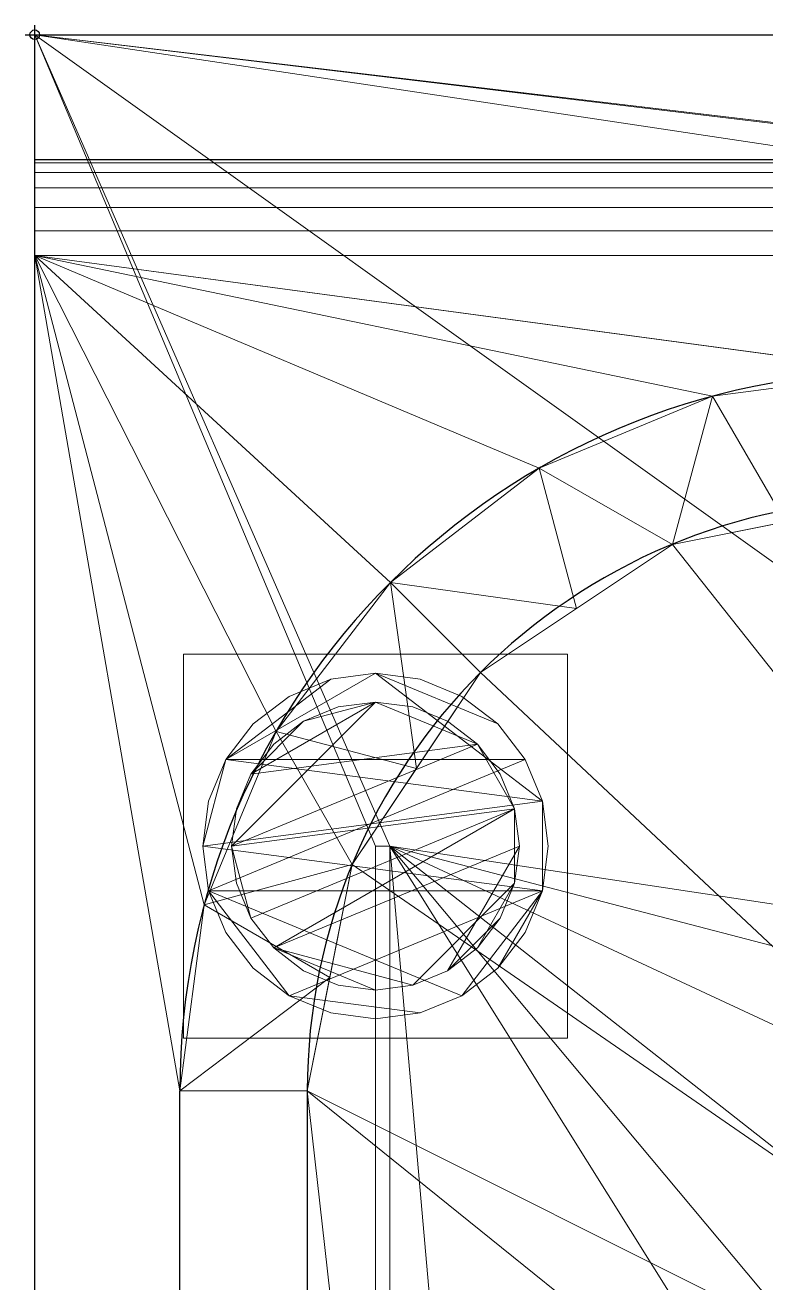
# Model space of a CAD drawing. Header units: millimetres. Extents: x -1 to 1201, y -701 to 1.
# Drawn here: x -1 to 76.2, y -130 to 1 of the extents above; entities that cross this region are included whole.
import ezdxf

# ---------------------------------------------------------------- set-up
doc = ezdxf.new("R2010")
doc.units = ezdxf.units.MM
doc.header["$PDMODE"] = 34
for name, color, linetype in [('IQ_200_2D', 1, 'Continuous'), ('IQ_200_3D', 1, 'Continuous'), ('IQ_204_2D', 7, 'Continuous'), ('IQ_INS_3D', 3, 'Continuous')]:
    doc.layers.add(name, color=color, linetype=linetype)

msp = doc.modelspace()

# ---------------------------------------------------------------- linework, layer by layer
at = {"layer": 'IQ_200_2D'}
for p, q in [((0, 0), (1200, 0)), ((0, -700), (0, 0))]:
    msp.add_line(p, q, dxfattribs=at)
at = {"layer": 'IQ_204_2D'}
for p, q in [((0, -13), (1200, -13)), ((15.11, -610), (15.11, -110)), ((28.39, -110), (28.39, -610))]:
    msp.add_line(p, q, dxfattribs=at)
for radius in [74.89, 61.61]:
    msp.add_arc((90, -110), radius, 90, 180, dxfattribs=at)
at = {"layer": 'IQ_INS_3D'}
msp.add_point((0, 0), dxfattribs=at)

# ---------------------------------------------------------------- meshes
at = {"layer": 'IQ_200_3D', "lineweight": 18}
mesh = msp.add_polyface(dxfattribs=at)
corners = [(0, -13, 1000), (0, 0, 1000), (0, 0, 850), (0, -700, 850), (0, -700, 900), (0, -23, 900), (0, -20.41, 900.34), (0, -18, 901.34), (0, -15.93, 902.93), (0, -14.34, 905), (0, -13.34, 907.41), (0, -13, 910)]
mesh.append_faces([[corners[k] for k in face] for face in [(6, 2, 5), (11, 2, 10)]], dxfattribs={"vtx0": -1, "vtx1": -1})
mesh.append_faces([[corners[k] for k in face] for face in [(2, 6, 7), (2, 7, 8)]], dxfattribs={"vtx0": -1, "vtx2": -1})
mesh.append_faces([[corners[k] for k in face] for face in [(9, 10, 2), (8, 9, 2)]], dxfattribs={"vtx1": -1, "vtx2": -1})
mesh.append_faces([[corners[k] for k in face] for face in [(3, 4, 5, 2)]], dxfattribs={"vtx2": -1})
mesh.append_faces([[corners[k] for k in face] for face in [(11, 0, 1, 2)]], dxfattribs={"vtx3": -1})
mesh = msp.add_polyface(dxfattribs=at)
corners = [(1200, 0, 850), (1200, -700, 850), (0, -700, 850), (0, 0, 850), (688, -550, 850), (688, -150, 850), (686.13, -135.76, 850), (680.63, -122.5, 850), (671.89, -111.11, 850), (660.5, -102.37, 850), (647.24, -96.87, 850), (633, -95, 850), (133, -95, 850), (118.76, -96.87, 850), (105.5, -102.37, 850), (94.11, -111.11, 850), (85.37, -122.5, 850), (79.87, -135.76, 850), (78, -150, 850), (78, -550, 850), (79.87, -564.24, 850), (85.37, -577.5, 850), (94.11, -588.89, 850), (105.5, -597.63, 850), (118.76, -603.13, 850), (133, -605, 850), (633, -605, 850), (647.24, -603.13, 850), (660.5, -597.63, 850), (671.89, -588.89, 850), (680.63, -577.5, 850), (686.13, -564.24, 850), (35.5, -664.5, 850), (1164.5, -664.5, 850), (1164.5, -84.5, 850), (1163, -84.5, 850), (1163, -663, 850), (37, -663, 850), (37, -84.5, 850), (35.5, -84.5, 850), (724, -100, 850), (723.45, -95.86, 850), (721.86, -92, 850), (719.31, -88.69, 850), (716, -86.14, 850), (712.14, -84.55, 850), (708, -84, 850), (703.86, -84.55, 850), (700, -86.14, 850), (696.69, -88.69, 850), (694.14, -92, 850), (692.55, -95.86, 850), (692, -100, 850), (692.55, -104.14, 850), (694.14, -108, 850), (696.69, -111.31, 850), (700, -113.86, 850), (703.86, -115.45, 850), (708, -116, 850), (712.14, -115.45, 850), (716, -113.86, 850), (719.31, -111.31, 850), (721.86, -108, 850), (723.45, -104.14, 850)]
mesh.append_faces([[corners[k] for k in face] for face in [(5, 35, 4), (53, 8, 52), (44, 0, 43), (28, 36, 27), (30, 36, 29), (23, 37, 22), (21, 37, 20), (39, 3, 38)]], dxfattribs={"vtx0": -1, "vtx1": -1})
mesh.append_faces([[corners[k] for k in face] for face in [(1, 33, 34, 0), (36, 31, 4, 35), (5, 59, 60), (35, 61, 62), (6, 57, 58), (7, 55, 56), (8, 53, 54), (0, 34, 35), (0, 44, 45), (35, 63, 40), (0, 45, 46, 3), (3, 46, 47), (36, 26, 27), (37, 25, 26, 36), (38, 18, 19), (38, 17, 18), (38, 13, 14)]], dxfattribs={"vtx0": -1, "vtx2": -1})
mesh.append_faces([[corners[k] for k in face] for face in [(5, 60, 61, 35), (3, 12, 13, 38)]], dxfattribs={"vtx0": -1, "vtx2": -1, "vtx3": -1})
mesh.append_faces([[corners[k] for k in face] for face in [(62, 63, 35), (40, 41, 35), (41, 42, 35), (50, 51, 9), (24, 25, 37), (30, 31, 36), (28, 29, 36), (23, 24, 37), (21, 22, 37), (11, 12, 3), (15, 16, 38), (16, 17, 38), (14, 15, 38)]], dxfattribs={"vtx1": -1, "vtx2": -1})
mesh.append_faces([[corners[k] for k in face] for face in [(42, 43, 0, 35), (47, 48, 11, 3)]], dxfattribs={"vtx1": -1, "vtx2": -1, "vtx3": -1})
mesh.append_faces([[corners[k] for k in face] for face in [(58, 59, 5, 6), (56, 57, 6, 7), (54, 55, 7, 8), (32, 33, 1, 2), (49, 50, 9, 10), (51, 52, 8, 9), (48, 49, 10, 11), (39, 32, 2, 3), (19, 20, 37, 38)]], dxfattribs={"vtx1": -1, "vtx3": -1})
mesh = msp.add_polyface(dxfattribs=at)
corners = [(1200, 0, 850), (0, 0, 850), (0, 0, 1000), (1200, 0, 1000)]
mesh.append_faces([[corners[k] for k in face] for face in [(0, 1, 2, 3)]])
mesh = msp.add_polyface(dxfattribs=at)
corners = [(1200, 0, 1000), (0, 0, 1000), (0, -13, 1000), (1200, -13, 1000)]
mesh.append_faces([[corners[k] for k in face] for face in [(0, 1, 2, 3)]])
mesh = msp.add_polyface(dxfattribs=at)
corners = [(1200, -13, 1000), (0, -13, 1000), (0, -13, 910), (1200, -13, 910)]
mesh.append_faces([[corners[k] for k in face] for face in [(0, 1, 2, 3)]])
mesh = msp.add_polyface(dxfattribs=at)
corners = [(1200, -23, 900), (1200, -20.41, 900.34), (1200, -18, 901.34), (1200, -15.93, 902.93), (1200, -14.34, 905), (1200, -13.34, 907.41), (1200, -13, 910), (0, -13, 910), (0, -13.34, 907.41), (0, -14.34, 905), (0, -15.93, 902.93), (0, -18, 901.34), (0, -20.41, 900.34), (0, -23, 900)]
mesh.append_faces([[corners[k] for k in face] for face in [(9, 4, 5, 8), (4, 9, 10, 3), (12, 1, 2, 11), (3, 10, 11, 2)]], dxfattribs={"vtx0": -1, "vtx2": -1})
mesh.append_faces([[corners[k] for k in face] for face in [(13, 0, 1, 12)]], dxfattribs={"vtx2": -1})
mesh.append_faces([[corners[k] for k in face] for face in [(5, 6, 7, 8)]], dxfattribs={"vtx3": -1})
mesh = msp.add_polyface(dxfattribs=at)
corners = [(1200, -700, 900), (1200, -23, 900), (0, -23, 900), (0, -700, 900), (90, -35.11, 900), (1110, -35.11, 900), (1129.38, -37.66, 900), (1147.44, -45.15, 900), (1162.95, -57.05, 900), (1174.85, -72.56, 900), (1182.34, -90.62, 900), (1184.89, -110, 900), (1184.89, -610, 900), (1182.34, -629.38, 900), (1174.85, -647.44, 900), (1162.95, -662.95, 900), (1147.44, -674.85, 900), (1129.38, -682.34, 900), (1110, -684.89, 900), (90, -684.89, 900), (70.62, -682.34, 900), (52.56, -674.85, 900), (37.05, -662.95, 900), (25.15, -647.44, 900), (17.66, -629.38, 900), (15.11, -610, 900), (15.11, -110, 900), (17.66, -90.62, 900), (25.15, -72.56, 900), (37.05, -57.05, 900), (52.56, -45.15, 900), (70.62, -37.66, 900)]
mesh.append_faces([[corners[k] for k in face] for face in [(9, 1, 8), (14, 0, 13), (31, 2, 30), (28, 2, 27), (21, 3, 20), (23, 3, 22)]], dxfattribs={"vtx0": -1, "vtx1": -1})
mesh.append_faces([[corners[k] for k in face] for face in [(1, 9, 10), (1, 11, 12, 0), (0, 14, 15), (0, 18, 19, 3), (2, 28, 29), (3, 23, 24)]], dxfattribs={"vtx0": -1, "vtx2": -1})
mesh.append_faces([[corners[k] for k in face] for face in [(10, 11, 1), (5, 6, 1), (7, 8, 1), (6, 7, 1), (12, 13, 0), (15, 16, 0), (17, 18, 0), (16, 17, 0), (31, 4, 2), (29, 30, 2), (26, 27, 2), (21, 22, 3), (19, 20, 3), (24, 25, 3)]], dxfattribs={"vtx1": -1, "vtx2": -1})
mesh.append_faces([[corners[k] for k in face] for face in [(4, 5, 1, 2), (25, 26, 2, 3)]], dxfattribs={"vtx1": -1, "vtx3": -1})
mesh = msp.add_polyface(dxfattribs=at)
corners = [(28.39, -110, 890), (33.08, -86.42, 890), (46.44, -66.44, 890), (66.42, -53.08, 890), (90, -48.39, 890), (90, -35.11, 900), (70.62, -37.66, 900), (52.56, -45.15, 900), (37.05, -57.05, 900), (25.15, -72.56, 900), (17.66, -90.62, 900), (15.11, -110, 900), (78.21, -50.74, 890), (56.43, -59.76, 890), (39.76, -76.43, 890), (30.74, -98.21, 890)]
mesh.append_faces([[corners[k] for k in face] for face in [(15, 11, 0)]], dxfattribs={"vtx0": -1})
mesh.append_faces([[corners[k] for k in face] for face in [(6, 12, 5), (13, 8, 2), (8, 13, 7), (9, 14, 8), (2, 8, 14)]], dxfattribs={"vtx0": -1, "vtx1": -1})
mesh.append_faces([[corners[k] for k in face] for face in [(3, 6, 7), (6, 3, 12), (15, 10, 11), (9, 1, 14)]], dxfattribs={"vtx0": -1, "vtx2": -1})
mesh.append_faces([[corners[k] for k in face] for face in [(4, 5, 12)]], dxfattribs={"vtx1": -1})
mesh.append_faces([[corners[k] for k in face] for face in [(13, 3, 7), (15, 1, 10), (9, 10, 1)]], dxfattribs={"vtx1": -1, "vtx2": -1})
mesh = msp.add_polyface(dxfattribs=at)
corners = [(1110, -48.39, 890), (90, -48.39, 890), (66.42, -53.08, 890), (46.44, -66.44, 890), (33.08, -86.42, 890), (28.39, -110, 890), (28.39, -610, 890), (33.08, -633.58, 890), (46.44, -653.56, 890), (66.42, -666.92, 890), (90, -671.61, 890), (1110, -671.61, 890), (1133.58, -666.92, 890), (1153.56, -653.56, 890), (1166.92, -633.58, 890), (1171.61, -610, 890), (1171.61, -110, 890), (1166.92, -86.42, 890), (1153.56, -66.44, 890), (1133.58, -53.08, 890), (688, -150, 890), (688, -550, 890), (686.13, -564.24, 890), (680.63, -577.5, 890), (671.89, -588.89, 890), (660.5, -597.63, 890), (647.24, -603.13, 890), (633, -605, 890), (133, -605, 890), (118.76, -603.13, 890), (105.5, -597.63, 890), (94.11, -588.89, 890), (85.37, -577.5, 890), (79.87, -564.24, 890), (78, -550, 890), (78, -150, 890), (79.87, -135.76, 890), (85.37, -122.5, 890), (94.11, -111.11, 890), (105.5, -102.37, 890), (118.76, -96.87, 890), (133, -95, 890), (633, -95, 890), (647.24, -96.87, 890), (660.5, -102.37, 890), (671.89, -111.11, 890), (680.63, -122.5, 890), (686.13, -135.76, 890), (692, -100, 890), (692.55, -95.86, 890), (694.14, -92, 890), (696.69, -88.69, 890), (700, -86.14, 890), (703.86, -84.55, 890), (708, -84, 890), (712.14, -84.55, 890), (716, -86.14, 890), (719.31, -88.69, 890), (721.86, -92, 890), (723.45, -95.86, 890), (724, -100, 890), (723.45, -104.14, 890), (721.86, -108, 890), (719.31, -111.31, 890), (716, -113.86, 890), (712.14, -115.45, 890), (708, -116, 890), (703.86, -115.45, 890), (700, -113.86, 890), (696.69, -111.31, 890), (694.14, -108, 890), (692.55, -104.14, 890)]
mesh.append_faces([[corners[k] for k in face] for face in [(65, 20, 64), (48, 45, 71), (21, 16, 20), (61, 0, 60), (27, 11, 26), (24, 11, 23), (8, 31, 7), (43, 52, 42)]], dxfattribs={"vtx0": -1, "vtx1": -1})
mesh.append_faces([[corners[k] for k in face] for face in [(20, 16, 63, 64)]], dxfattribs={"vtx0": -1, "vtx1": -1, "vtx3": -1})
mesh.append_faces([[corners[k] for k in face] for face in [(47, 67, 68), (0, 59, 60), (0, 58, 59), (16, 19, 0), (0, 57, 58), (44, 50, 51), (45, 48, 49), (0, 55, 56), (1, 53, 54, 0), (0, 54, 55), (10, 28, 29), (11, 22, 23), (11, 24, 25), (10, 29, 30, 9), (11, 25, 26), (6, 33, 34, 5), (1, 40, 41), (1, 41, 42), (4, 37, 38, 3), (5, 35, 36), (5, 36, 37, 4), (5, 34, 35)]], dxfattribs={"vtx0": -1, "vtx2": -1})
mesh.append_faces([[corners[k] for k in face] for face in [(42, 52, 53, 1)]], dxfattribs={"vtx0": -1, "vtx2": -1, "vtx3": -1})
mesh.append_faces([[corners[k] for k in face] for face in [(11, 12, 15), (65, 66, 20), (69, 70, 46), (21, 22, 11), (56, 57, 0), (61, 62, 0), (32, 33, 6)]], dxfattribs={"vtx1": -1, "vtx2": -1})
mesh.append_faces([[corners[k] for k in face] for face in [(62, 63, 16, 0), (15, 16, 21, 11)]], dxfattribs={"vtx1": -1, "vtx2": -1, "vtx3": -1})
mesh.append_faces([[corners[k] for k in face] for face in [(66, 67, 47, 20), (70, 71, 45, 46), (68, 69, 46, 47), (49, 50, 44, 45), (51, 52, 43, 44), (27, 28, 10, 11), (8, 9, 30, 31), (31, 32, 6, 7), (39, 40, 1, 2), (2, 3, 38, 39)]], dxfattribs={"vtx1": -1, "vtx3": -1})
mesh.append_faces([[corners[k] for k in face] for face in [(13, 14, 15, 12)]], dxfattribs={"vtx2": -1})
mesh.append_faces([[corners[k] for k in face] for face in [(16, 17, 18, 19)]], dxfattribs={"vtx3": -1})
mesh = msp.add_polyface(dxfattribs=at)
corners = [(15.5, -64.5, 850), (15.5, -104.5, 850), (55.5, -104.5, 850), (55.5, -64.5, 850)]
mesh.append_faces([[corners[k] for k in face] for face in [(0, 1, 2, 3)]])
mesh = msp.add_polyface(dxfattribs=at)
corners = [(55.5, -104.5, 75), (15.5, -104.5, 75), (15.5, -64.5, 75), (55.5, -64.5, 75)]
mesh.append_faces([[corners[k] for k in face] for face in [(0, 1, 2, 3)]])
mesh = msp.add_polyface(dxfattribs=at)
corners = [(55.5, -64.5, 850), (55.5, -64.5, 75), (15.5, -64.5, 75), (15.5, -64.5, 850)]
mesh.append_faces([[corners[k] for k in face] for face in [(0, 1, 2, 3)]])
mesh = msp.add_polyface(dxfattribs=at)
corners = [(15.5, -64.5, 850), (15.5, -64.5, 75), (15.5, -104.5, 75), (15.5, -104.5, 850)]
mesh.append_faces([[corners[k] for k in face] for face in [(0, 1, 2, 3)]])
mesh = msp.add_polyface(dxfattribs=at)
corners = [(55.5, -104.5, 850), (55.5, -104.5, 75), (55.5, -64.5, 75), (55.5, -64.5, 850)]
mesh.append_faces([[corners[k] for k in face] for face in [(0, 1, 2, 3)]])
mesh = msp.add_polyface(dxfattribs=at)
corners = [(17.5, -84.5, 5), (18.11, -89.16, 5), (19.91, -93.5, 5), (22.77, -97.23, 5), (26.5, -100.09, 5), (30.84, -101.89, 5), (35.5, -102.5, 5), (40.16, -101.89, 5), (44.5, -100.09, 5), (48.23, -97.23, 5), (51.09, -93.5, 5), (52.89, -89.16, 5), (53.5, -84.5, 5), (52.89, -79.84, 5), (51.09, -75.5, 5), (48.23, -71.77, 5), (44.5, -68.91, 5), (40.16, -67.11, 5), (35.5, -66.5, 5), (30.84, -67.11, 5), (26.5, -68.91, 5), (22.77, -71.77, 5), (19.91, -75.5, 5), (18.11, -79.84, 5)]
mesh.append_faces([[corners[k] for k in face] for face in [(11, 8, 9, 10)]], dxfattribs={"vtx0": -1})
mesh.append_faces([[corners[k] for k in face] for face in [(4, 7, 8, 11), (11, 0, 1, 4), (13, 18, 19, 22)]], dxfattribs={"vtx0": -1, "vtx2": -1, "vtx3": -1})
mesh.append_faces([[corners[k] for k in face] for face in [(0, 11, 12, 13)]], dxfattribs={"vtx0": -1, "vtx3": -1})
mesh.append_faces([[corners[k] for k in face] for face in [(2, 3, 4, 1), (16, 17, 18, 15)]], dxfattribs={"vtx2": -1})
mesh.append_faces([[corners[k] for k in face] for face in [(13, 14, 15, 18), (22, 23, 0, 13)]], dxfattribs={"vtx2": -1, "vtx3": -1})
mesh.append_faces([[corners[k] for k in face] for face in [(4, 5, 6, 7), (19, 20, 21, 22)]], dxfattribs={"vtx3": -1})
mesh = msp.add_polyface(dxfattribs=at)
corners = [(17.5, -84.5, 0), (18.11, -79.84, 0), (19.91, -75.5, 0), (22.77, -71.77, 0), (26.5, -68.91, 0), (30.84, -67.11, 0), (35.5, -66.5, 0), (40.16, -67.11, 0), (44.5, -68.91, 0), (48.23, -71.77, 0), (51.09, -75.5, 0), (52.89, -79.84, 0), (53.5, -84.5, 0), (52.89, -89.16, 0), (51.09, -93.5, 0), (48.23, -97.23, 0), (44.5, -100.09, 0), (40.16, -101.89, 0), (35.5, -102.5, 0), (30.84, -101.89, 0), (26.5, -100.09, 0), (22.77, -97.23, 0), (19.91, -93.5, 0), (18.11, -89.16, 0)]
mesh.append_faces([[corners[k] for k in face] for face in [(2, 0, 1), (15, 13, 14), (13, 11, 12)]], dxfattribs={"vtx0": -1})
mesh.append_faces([[corners[k] for k in face] for face in [(16, 23, 13, 15)]], dxfattribs={"vtx0": -1, "vtx1": -1, "vtx2": -1})
mesh.append_faces([[corners[k] for k in face] for face in [(2, 10, 23, 0)]], dxfattribs={"vtx0": -1, "vtx1": -1, "vtx3": -1})
mesh.append_faces([[corners[k] for k in face] for face in [(2, 5, 6)]], dxfattribs={"vtx0": -1, "vtx2": -1})
mesh.append_faces([[corners[k] for k in face] for face in [(23, 10, 11, 13), (23, 16, 17, 20)]], dxfattribs={"vtx0": -1, "vtx2": -1, "vtx3": -1})
mesh.append_faces([[corners[k] for k in face] for face in [(9, 10, 2, 6)]], dxfattribs={"vtx1": -1, "vtx2": -1, "vtx3": -1})
mesh.append_faces([[corners[k] for k in face] for face in [(3, 4, 5, 2), (18, 19, 20, 17)]], dxfattribs={"vtx2": -1})
mesh.append_faces([[corners[k] for k in face] for face in [(6, 7, 8, 9), (20, 21, 22, 23)]], dxfattribs={"vtx3": -1})
mesh = msp.add_polyface(dxfattribs=at)
corners = [(17.5, -84.5, 5), (18.11, -79.84, 5), (19.91, -75.5, 5), (22.77, -71.77, 5), (26.5, -68.91, 5), (30.84, -67.11, 5), (35.5, -66.5, 5), (40.16, -67.11, 5), (44.5, -68.91, 5), (48.23, -71.77, 5), (51.09, -75.5, 5), (52.89, -79.84, 5), (53.5, -84.5, 5), (53.5, -84.5, 0), (52.89, -79.84, 0), (51.09, -75.5, 0), (48.23, -71.77, 0), (44.5, -68.91, 0), (40.16, -67.11, 0), (35.5, -66.5, 0), (30.84, -67.11, 0), (26.5, -68.91, 0), (22.77, -71.77, 0), (19.91, -75.5, 0), (18.11, -79.84, 0), (17.5, -84.5, 0)]
mesh.append_faces([[corners[k] for k in face] for face in [(13, 14, 11, 12), (0, 1, 24, 25)]], dxfattribs={"vtx1": -1})
mesh.append_faces([[corners[k] for k in face] for face in [(14, 15, 10, 11), (16, 17, 8, 9), (15, 16, 9, 10), (17, 18, 7, 8), (6, 7, 18, 19), (19, 20, 5, 6), (20, 21, 4, 5), (22, 23, 2, 3), (21, 22, 3, 4), (23, 24, 1, 2)]], dxfattribs={"vtx1": -1, "vtx3": -1})
mesh = msp.add_polyface(dxfattribs=at)
corners = [(20.5, -84.5, 75), (21.01, -88.38, 75), (22.51, -92, 75), (24.89, -95.11, 75), (28, -97.49, 75), (31.62, -98.99, 75), (35.5, -99.5, 75), (39.38, -98.99, 75), (43, -97.49, 75), (46.11, -95.11, 75), (48.49, -92, 75), (49.99, -88.38, 75), (50.5, -84.5, 75), (49.99, -80.62, 75), (48.49, -77, 75), (46.11, -73.89, 75), (43, -71.51, 75), (39.38, -70.01, 75), (35.5, -69.5, 75), (31.62, -70.01, 75), (28, -71.51, 75), (24.89, -73.89, 75), (22.51, -77, 75), (21.01, -80.62, 75)]
mesh.append_faces([[corners[k] for k in face] for face in [(10, 8, 9), (22, 20, 21)]], dxfattribs={"vtx0": -1})
mesh.append_faces([[corners[k] for k in face] for face in [(7, 3, 6)]], dxfattribs={"vtx0": -1, "vtx1": -1})
mesh.append_faces([[corners[k] for k in face] for face in [(22, 15, 18, 20)]], dxfattribs={"vtx0": -1, "vtx1": -1, "vtx2": -1, "vtx3": -1})
mesh.append_faces([[corners[k] for k in face] for face in [(13, 2, 3, 12)]], dxfattribs={"vtx0": -1, "vtx2": -1})
mesh.append_faces([[corners[k] for k in face] for face in [(3, 7, 8, 12)]], dxfattribs={"vtx0": -1, "vtx2": -1, "vtx3": -1})
mesh.append_faces([[corners[k] for k in face] for face in [(17, 18, 15, 16), (19, 20, 18)]], dxfattribs={"vtx1": -1})
mesh.append_faces([[corners[k] for k in face] for face in [(11, 12, 8, 10)]], dxfattribs={"vtx1": -1, "vtx2": -1})
mesh.append_faces([[corners[k] for k in face] for face in [(4, 5, 6, 3)]], dxfattribs={"vtx2": -1})
mesh.append_faces([[corners[k] for k in face] for face in [(0, 1, 2, 13), (13, 14, 15, 0), (22, 23, 0, 15)]], dxfattribs={"vtx2": -1, "vtx3": -1})
mesh = msp.add_polyface(dxfattribs=at)
corners = [(20.5, -84.5, 5), (21.01, -80.62, 5), (22.51, -77, 5), (24.89, -73.89, 5), (28, -71.51, 5), (31.62, -70.01, 5), (35.5, -69.5, 5), (39.38, -70.01, 5), (43, -71.51, 5), (46.11, -73.89, 5), (48.49, -77, 5), (49.99, -80.62, 5), (50.5, -84.5, 5), (49.99, -88.38, 5), (48.49, -92, 5), (46.11, -95.11, 5), (43, -97.49, 5), (39.38, -98.99, 5), (35.5, -99.5, 5), (31.62, -98.99, 5), (28, -97.49, 5), (24.89, -95.11, 5), (22.51, -92, 5), (21.01, -88.38, 5)]
mesh.append_faces([[corners[k] for k in face] for face in [(9, 6, 7, 8), (4, 2, 3), (15, 13, 14)]], dxfattribs={"vtx0": -1})
mesh.append_faces([[corners[k] for k in face] for face in [(18, 21, 17)]], dxfattribs={"vtx0": -1, "vtx1": -1})
mesh.append_faces([[corners[k] for k in face] for face in [(22, 0, 11, 21)]], dxfattribs={"vtx0": -1, "vtx1": -1, "vtx2": -1})
mesh.append_faces([[corners[k] for k in face] for face in [(0, 6, 9, 11), (21, 11, 13, 17)]], dxfattribs={"vtx0": -1, "vtx1": -1, "vtx2": -1, "vtx3": -1})
mesh.append_faces([[corners[k] for k in face] for face in [(23, 0, 22), (12, 13, 11)]], dxfattribs={"vtx1": -1})
mesh.append_faces([[corners[k] for k in face] for face in [(16, 17, 13, 15)]], dxfattribs={"vtx1": -1, "vtx2": -1})
mesh.append_faces([[corners[k] for k in face] for face in [(9, 10, 11)]], dxfattribs={"vtx2": -1})
mesh.append_faces([[corners[k] for k in face] for face in [(4, 5, 6, 2), (0, 1, 2, 6)]], dxfattribs={"vtx2": -1, "vtx3": -1})
mesh.append_faces([[corners[k] for k in face] for face in [(18, 19, 20, 21)]], dxfattribs={"vtx3": -1})
mesh = msp.add_polyface(dxfattribs=at)
corners = [(20.5, -84.5, 75), (21.01, -80.62, 75), (22.51, -77, 75), (24.89, -73.89, 75), (28, -71.51, 75), (31.62, -70.01, 75), (35.5, -69.5, 75), (39.38, -70.01, 75), (43, -71.51, 75), (46.11, -73.89, 75), (48.49, -77, 75), (49.99, -80.62, 75), (50.5, -84.5, 75), (50.5, -84.5, 5), (49.99, -80.62, 5), (48.49, -77, 5), (46.11, -73.89, 5), (43, -71.51, 5), (39.38, -70.01, 5), (35.5, -69.5, 5), (31.62, -70.01, 5), (28, -71.51, 5), (24.89, -73.89, 5), (22.51, -77, 5), (21.01, -80.62, 5), (20.5, -84.5, 5)]
mesh.append_faces([[corners[k] for k in face] for face in [(1, 24, 25, 0)]], dxfattribs={"vtx0": -1})
mesh.append_faces([[corners[k] for k in face] for face in [(8, 17, 18, 7), (9, 16, 17, 8), (7, 18, 19, 6), (15, 10, 11, 14), (5, 20, 21, 4), (4, 21, 22, 3), (2, 23, 24, 1), (3, 22, 23, 2), (20, 5, 6, 19)]], dxfattribs={"vtx0": -1, "vtx2": -1})
mesh.append_faces([[corners[k] for k in face] for face in [(13, 14, 11, 12)]], dxfattribs={"vtx1": -1})
mesh.append_faces([[corners[k] for k in face] for face in [(9, 10, 15, 16)]], dxfattribs={"vtx1": -1, "vtx3": -1})
mesh = msp.add_polyface(dxfattribs=at)
corners = [(53.5, -84.5, 5), (52.89, -89.16, 5), (51.09, -93.5, 5), (48.23, -97.23, 5), (44.5, -100.09, 5), (40.16, -101.89, 5), (35.5, -102.5, 5), (30.84, -101.89, 5), (26.5, -100.09, 5), (22.77, -97.23, 5), (19.91, -93.5, 5), (18.11, -89.16, 5), (17.5, -84.5, 5), (17.5, -84.5, 0), (18.11, -89.16, 0), (19.91, -93.5, 0), (22.77, -97.23, 0), (26.5, -100.09, 0), (30.84, -101.89, 0), (35.5, -102.5, 0), (40.16, -101.89, 0), (44.5, -100.09, 0), (48.23, -97.23, 0), (51.09, -93.5, 0), (52.89, -89.16, 0), (53.5, -84.5, 0)]
mesh.append_faces([[corners[k] for k in face] for face in [(13, 14, 11, 12), (0, 1, 24, 25)]], dxfattribs={"vtx1": -1})
mesh.append_faces([[corners[k] for k in face] for face in [(14, 15, 10, 11), (16, 17, 8, 9), (15, 16, 9, 10), (17, 18, 7, 8), (6, 7, 18, 19), (19, 20, 5, 6), (20, 21, 4, 5), (22, 23, 2, 3), (21, 22, 3, 4), (23, 24, 1, 2)]], dxfattribs={"vtx1": -1, "vtx3": -1})
mesh = msp.add_polyface(dxfattribs=at)
corners = [(50.5, -84.5, 75), (49.99, -88.38, 75), (48.49, -92, 75), (46.11, -95.11, 75), (43, -97.49, 75), (39.38, -98.99, 75), (35.5, -99.5, 75), (31.62, -98.99, 75), (28, -97.49, 75), (24.89, -95.11, 75), (22.51, -92, 75), (21.01, -88.38, 75), (20.5, -84.5, 75), (20.5, -84.5, 5), (21.01, -88.38, 5), (22.51, -92, 5), (24.89, -95.11, 5), (28, -97.49, 5), (31.62, -98.99, 5), (35.5, -99.5, 5), (39.38, -98.99, 5), (43, -97.49, 5), (46.11, -95.11, 5), (48.49, -92, 5), (49.99, -88.38, 5), (50.5, -84.5, 5)]
mesh.append_faces([[corners[k] for k in face] for face in [(1, 24, 25, 0)]], dxfattribs={"vtx0": -1})
mesh.append_faces([[corners[k] for k in face] for face in [(11, 14, 15, 10), (10, 15, 16, 9), (8, 17, 18, 7), (9, 16, 17, 8), (7, 18, 19, 6), (5, 20, 21, 4), (4, 21, 22, 3), (2, 23, 24, 1), (3, 22, 23, 2), (20, 5, 6, 19)]], dxfattribs={"vtx0": -1, "vtx2": -1})
mesh.append_faces([[corners[k] for k in face] for face in [(12, 13, 14, 11)]], dxfattribs={"vtx2": -1})
mesh = msp.add_polyface(dxfattribs=at)
corners = [(35.5, -664.5, 600), (35.5, -84.5, 600), (37, -84.5, 600), (37, -663, 600), (1163, -663, 600), (1163, -84.5, 600), (1164.5, -84.5, 600), (1164.5, -664.5, 600)]
mesh.append_faces([[corners[k] for k in face] for face in [(3, 0, 1, 2)]], dxfattribs={"vtx0": -1})
mesh.append_faces([[corners[k] for k in face] for face in [(6, 7, 4, 5)]], dxfattribs={"vtx1": -1})
mesh.append_faces([[corners[k] for k in face] for face in [(3, 4, 7, 0)]], dxfattribs={"vtx1": -1, "vtx3": -1})
mesh = msp.add_polyface(dxfattribs=at)
corners = [(35.5, -84.5, 600), (35.5, -84.5, 850), (37, -84.5, 850), (37, -84.5, 600)]
mesh.append_faces([[corners[k] for k in face] for face in [(0, 1, 2, 3)]])
mesh = msp.add_polyface(dxfattribs=at)
corners = [(35.5, -664.5, 600), (35.5, -664.5, 850), (35.5, -84.5, 850), (35.5, -84.5, 600)]
mesh.append_faces([[corners[k] for k in face] for face in [(0, 1, 2, 3)]])
mesh = msp.add_polyface(dxfattribs=at)
corners = [(37, -84.5, 600), (37, -84.5, 850), (37, -663, 850), (37, -663, 600)]
mesh.append_faces([[corners[k] for k in face] for face in [(0, 1, 2, 3)]])
mesh = msp.add_polyface(dxfattribs=at)
corners = [(15.5, -104.5, 850), (15.5, -104.5, 75), (55.5, -104.5, 75), (55.5, -104.5, 850)]
mesh.append_faces([[corners[k] for k in face] for face in [(0, 1, 2, 3)]])
mesh = msp.add_polyface(dxfattribs=at)
corners = [(28.39, -110, 890), (15.11, -110, 900), (15.11, -610, 900), (28.39, -610, 890)]
mesh.append_faces([[corners[k] for k in face] for face in [(0, 1, 2, 3)]])

doc.saveas('drawing.dxf')
